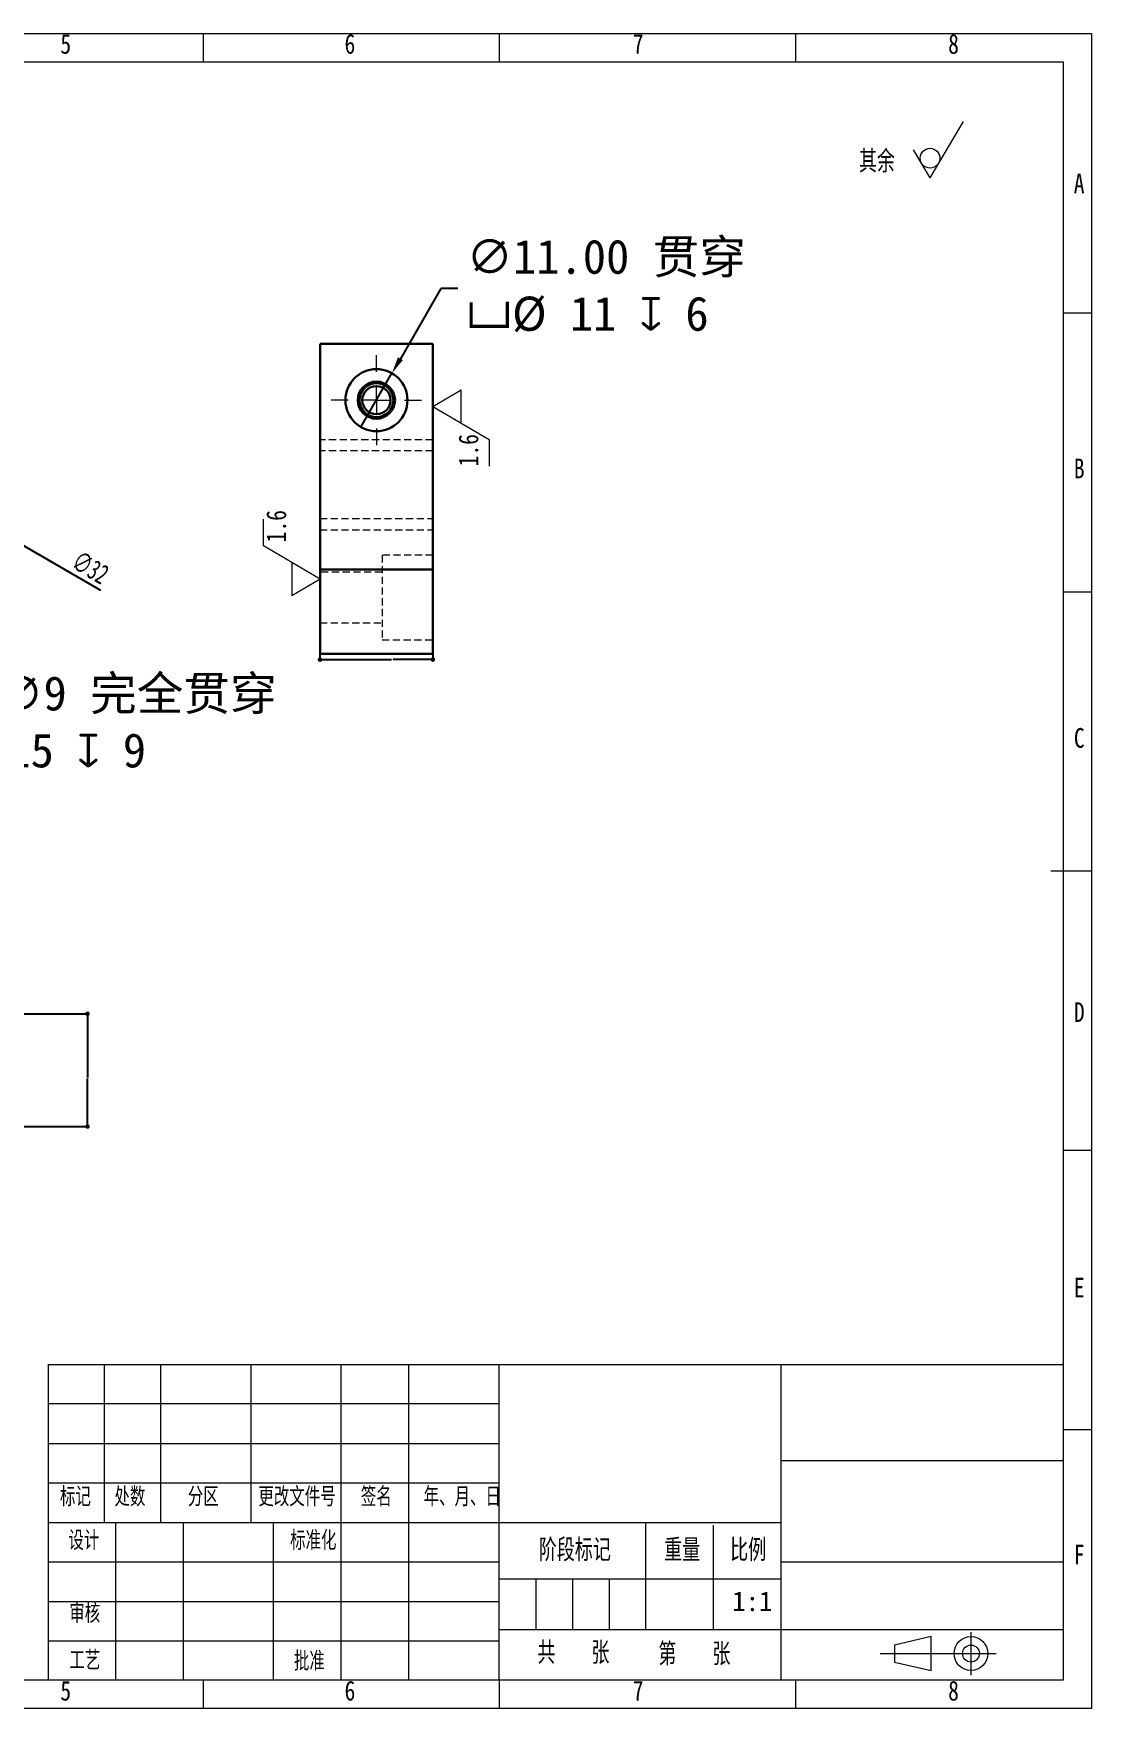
# Model space of a CAD drawing. Header units: millimetres. Extents: x -4 to 1692, y -357 to 300.
# Drawn here: x 228.7 to 416.3, y -357.5 to -60.5 of the extents above; entities that cross this region are included whole.
import ezdxf

# ---------------------------------------------------------------- set-up
doc = ezdxf.new("R2010")
doc.units = ezdxf.units.MM
doc.header["$PDSIZE"] = -1
doc.linetypes.add('HIDDEN', pattern=[1.905, 1.27, -0.635])
doc.layers.add('图形符号', color=7, linetype='Continuous', lineweight=15)
doc.styles.add('SLDTEXTSTYLE1', font='', dxfattribs={"width": 0.67})
doc.styles.add('SLDTEXTSTYLE2', font='', dxfattribs={"width": 0.8, "bigfont": 'bigfont'})
doc.styles.add('SLDTEXTSTYLE3', font='', dxfattribs={"width": 0.67})
doc.styles.add('SLDTEXTSTYLE4', font='', dxfattribs={"bigfont": 'bigfont'})
doc.styles.add('SLDTEXTSTYLE5', font='')
doc.styles.get("Standard").update_dxf_attribs({"font": ''})
doc.styles.get('SLDTEXTSTYLE1').set_extended_font_data('仿宋_GB2312')
doc.styles.get('SLDTEXTSTYLE2').set_extended_font_data('仿宋_GB2312')
doc.styles.get('SLDTEXTSTYLE3').set_extended_font_data('仿宋_GB2312')
doc.styles.get('SLDTEXTSTYLE4').set_extended_font_data('仿宋_GB2312')
doc.styles.get('SLDTEXTSTYLE5').set_extended_font_data('仿宋_GB2312')
doc.styles.get('Standard').set_extended_font_data('仿宋_GB2312')
doc.dimstyles.new('SLDDIMSTYLE0', dxfattribs={"dimtxt": 0.18, "dimasz": 0.8, "dimexe": 0, "dimexo": 0.0625, "dimgap": 0, "dimtad": 0, "dimtih": 1, "dimtoh": 1, "dimdec": 0, "dimrnd": 1e-09, "dimzin": 0, "dimdsep": 46, "dimtxsty": 'Standard', "dimblk1": 'DOT', "dimblk2": 'DOT', "dimsah": 1, "dimcen": 0.09, "dimadec": 0, "dimazin": 0, "dimtfac": 0.8, "dimtdec": 0, "dimtofl": 0, "dimtmove": 0, "dimatfit": 3, "dimldrblk": 'DOT', "dimfxl": 1, "dimfrac": 2, "dimtolj": 1, "dimtzin": 0, "dimarcsym": 0})
doc.dimstyles.new('SLDDIMSTYLE2', dxfattribs={"dimtxt": 3.5, "dimasz": 3, "dimexe": 0, "dimexo": 0.0625, "dimgap": 0.875, "dimtad": 2, "dimlfac": 2, "dimrnd": 1e-09, "dimzin": 12, "dimdsep": 46, "dimtxsty": 'SLDTEXTSTYLE1', "dimsah": 1, "dimcen": 0.09, "dimadec": 0, "dimazin": 3, "dimtfac": 1, "dimtdec": 3, "dimtofl": 0, "dimtmove": 0, "dimatfit": 3, "dimfxl": 1, "dimfrac": 2, "dimtolj": 1, "dimtzin": 12, "dimarcsym": 0})
doc.dimstyles.new('SLDDIMSTYLE4', dxfattribs={"dimtxt": 6.063368, "dimasz": 3, "dimexe": 0, "dimexo": 0.0625, "dimgap": 1.515842, "dimtad": 0, "dimtih": 1, "dimtoh": 1, "dimdec": 6, "dimrnd": 1e-09, "dimzin": 12, "dimdsep": 46, "dimtxsty": 'SLDTEXTSTYLE5', "dimblk1": 'NONE', "dimsah": 1, "dimcen": 0, "dimadec": 0, "dimazin": 3, "dimtfac": 1, "dimtdec": 3, "dimtmove": 0, "dimatfit": 3, "dimldrblk": 'NONE', "dimfxl": 1, "dimfrac": 2, "dimtolj": 1, "dimtzin": 12, "dimarcsym": 0})
doc.dimstyles.new('SLDDIMSTYLE5', dxfattribs={"dimtxt": 6.063368, "dimasz": 3, "dimexe": 0, "dimexo": 0.0625, "dimgap": 1.515842, "dimtad": 0, "dimtih": 1, "dimtoh": 1, "dimrnd": 1e-09, "dimzin": 4, "dimdsep": 46, "dimtxsty": 'SLDTEXTSTYLE5', "dimblk1": 'NONE', "dimsah": 1, "dimcen": 0, "dimadec": 0, "dimazin": 1, "dimtfac": 1, "dimtdec": 3, "dimtmove": 0, "dimatfit": 3, "dimldrblk": 'NONE', "dimfxl": 1, "dimfrac": 2, "dimtolj": 1, "dimtzin": 12, "dimarcsym": 0})

# ---------------------------------------------------------------- blocks, each defined once
blk = doc.blocks.new('SW_SFSYMBOL_0')
at = {"color": 0, "linetype": 'Continuous', "lineweight": 0}
for q in [(5.8989, 6.4995), (-2.94945, 1.49975)]:
    blk.add_line((0, -3.5), q, dxfattribs=at)
blk.add_circle((0, 0), 1.75, dxfattribs=at)
blk = doc.blocks.new('*D81')
at = {"color": 0, "linetype": 'Continuous', "lineweight": -2, "transparency": 16777216}
for p, q in [((208.1, -140.48), (208.28, -140.48)), ((208.19, -140.57), (208.19, -140.39)), ((240.65, -159.21), (217.72, -145.98))]:
    blk.add_line(p, q, dxfattribs=at)
at = {"color": 0, "linetype": 'Continuous', "transparency": 16777216}
blk.add_solid([(217.97, -145.54), (217.47, -146.41), (215.12, -144.48)], dxfattribs=at)
at = {"layer": 'Defpoints', "color": 0, "linetype": 'Continuous', "transparency": 16777216}
for p in [(201.27, -136.48), (215.12, -144.48)]:
    blk.add_point(p, dxfattribs=at)
at = {"color": 0, "linetype": 'Continuous', "lineweight": 0, "transparency": 16777216, "insert": (236.95, -152.03), "char_height": 3.5, "attachment_point": 1, "rotation": 330, "style": 'SLDTEXTSTYLE1'}
blk.add_mtext('\\A1;∅32', dxfattribs=at)
blk = doc.blocks.new('*D83')
at = {"color": 0, "linetype": 'Continuous', "lineweight": -2, "transparency": 16777216}
for p, q in [((185.95, -156.58), (190.44, -164.37)), ((201.24, -183.09), (191.94, -166.97)), ((204.24, -183.09), (201.24, -183.09))]:
    blk.add_line(p, q, dxfattribs=at)
at = {"color": 0, "linetype": 'Continuous', "transparency": 16777216}
blk.add_solid([(192.37, -166.72), (191.51, -167.22), (190.44, -164.37)], dxfattribs=at)
at = {"layer": 'Defpoints', "color": 0, "linetype": 'Continuous', "transparency": 16777216}
for p in [(185.95, -156.58), (190.44, -164.37)]:
    blk.add_point(p, dxfattribs=at)
at = {"color": 0, "linetype": 'Continuous', "lineweight": 0, "transparency": 16777216, "insert": (205.76, -174.42), "char_height": 6.0634, "attachment_point": 1, "style": 'SLDTEXTSTYLE5'}
blk.add_mtext('\\A1;2 x ∅9 完全贯穿\\P{\\fGDT;v}%%c 15 {\\fGDT;x} 9\\P', dxfattribs=at)
blk = doc.blocks.new('_NONE')
blk = doc.blocks.new('*D86')
at = {"color": 0, "linetype": 'Continuous', "lineweight": -2, "transparency": 16777216}
for p, q in [((300.97, -105.67), (293.78, -118.12)), ((303.97, -105.67), (300.97, -105.67)), ((286.77, -130.24), (292.28, -120.71))]:
    blk.add_line(p, q, dxfattribs=at)
at = {"color": 0, "linetype": 'Continuous', "transparency": 16777216}
blk.add_solid([(293.34, -117.87), (294.21, -118.37), (292.28, -120.71)], dxfattribs=at)
at = {"layer": 'Defpoints', "color": 0, "linetype": 'Continuous', "transparency": 16777216}
for p in [(292.28, -120.71), (286.77, -130.24)]:
    blk.add_point(p, dxfattribs=at)
at = {"color": 0, "linetype": 'Continuous', "lineweight": 0, "transparency": 16777216, "insert": (305.49, -97), "char_height": 6.0634, "attachment_point": 1, "style": 'SLDTEXTSTYLE5'}
blk.add_mtext('\\A1;∅11.00 贯穿\\P{\\fGDT;v}%%c 11 {\\fGDT;x} 6\\P', dxfattribs=at)
blk = doc.blocks.new('_DOT')
at = {"color": 0, "linetype": 'ByBlock', "lineweight": -2}
blk.add_line((-0.5, 0), (-1, 0), dxfattribs=at)
at = {"color": 0, "linetype": 'ByBlock', "const_width": 0.5}
blk.add_lwpolyline([(-0.25, 0, 1), (0.25, 0, 1)], format="xyb", close=True, dxfattribs=at)
blk = doc.blocks.new('*D87')
at = {"color": 0, "linetype": 'Continuous', "lineweight": -2, "transparency": 16777216}
for p, q in [((279.52, -155.54), (279.52, -171.48)), ((299.52, -155.54), (299.52, -171.48)), ((280.32, -171.48), (292.22, -171.48)), ((298.72, -171.48), (292.51, -171.48))]:
    blk.add_line(p, q, dxfattribs=at)
at = {"layer": 'Defpoints', "color": 0, "linetype": 'Continuous', "transparency": 16777216}
for p in [(279.52, -155.48), (299.52, -155.48), (299.52, -171.48)]:
    blk.add_point(p, dxfattribs=at)
at = {"color": 0, "linetype": 'Continuous', "lineweight": -2, "transparency": 16777216, "xscale": 0.8, "yscale": 0.8, "zscale": 0.8, "rotation": 180}
blk.add_blockref('_DOT', (279.52, -171.48), dxfattribs=at)
at = {"color": 0, "linetype": 'Continuous', "lineweight": -2, "transparency": 16777216, "xscale": 0.8, "yscale": 0.8, "zscale": 0.8}
blk.add_blockref('_DOT', (299.52, -171.48), dxfattribs=at)
at = {"color": 0, "linetype": 'Continuous', "lineweight": 0, "transparency": 16777216, "insert": (292.37, -171.39), "char_height": 0.18, "attachment_point": 2}
blk.add_mtext('\\A1;20', dxfattribs=at)
blk = doc.blocks.new('SW_CENTERMARKSYMBOL_5')
at = {"color": 0, "linetype": 'Continuous', "lineweight": 0}
for p, q in [((0, 5), (0, 8)), ((-5, 0), (-8, 0)), ((0, 0), (-2.5, 0)), ((0, 0), (0, 2.5)), ((0, 0), (0, -2.5)), ((0, 0), (2.5, 0)), ((5, 0), (8, 0)), ((0, -5), (0, -8))]:
    blk.add_line(p, q, dxfattribs=at)
blk = doc.blocks.new('SW_SFSYMBOL_3')
at = {"color": 0, "linetype": 'Continuous', "lineweight": 0}
for p, q in [((-9.07, 10.63), (-4.07, 13.58)), ((-4.07, 7.68), (-4.07, 13.58)), ((-9.07, 10.63), (0.93, 4.73)), ((0.93, 4.73), (0.93, 0))]:
    blk.add_line(p, q, dxfattribs=at)
at = {"color": 0, "linetype": 'Continuous', "lineweight": 0, "insert": (-4.51, 0), "char_height": 3.5, "attachment_point": 1, "rotation": 90, "style": 'SLDTEXTSTYLE2'}
blk.add_mtext('1.6', dxfattribs=at)
blk = doc.blocks.new('SW_SFSYMBOL_4')
at = {"color": 0, "linetype": 'Continuous', "lineweight": 0}
for p, q in [((-5, -0.65), (-5, 4.08)), ((5, -6.55), (-5, -0.65)), ((0, -3.6), (0, -9.49)), ((5, -6.55), (0, -9.49))]:
    blk.add_line(p, q, dxfattribs=at)
at = {"color": 0, "linetype": 'Continuous', "lineweight": 0, "insert": (-4.51, 0), "char_height": 3.5, "attachment_point": 1, "rotation": 90, "style": 'SLDTEXTSTYLE2'}
blk.add_mtext('1.6', dxfattribs=at)
blk = doc.blocks.new('*D72')
at = {"color": 0, "linetype": 'Continuous', "lineweight": -2, "transparency": 16777216}
for p, q in [((223.26, -234.27), (238.3, -234.27)), ((238.3, -235.07), (238.3, -245.55)), ((238.3, -253.47), (238.3, -245.73)), ((223.26, -254.27), (238.3, -254.27))]:
    blk.add_line(p, q, dxfattribs=at)
at = {"layer": 'Defpoints', "color": 0, "linetype": 'Continuous', "transparency": 16777216}
for p in [(223.19, -234.27), (238.3, -234.27), (223.19, -254.27)]:
    blk.add_point(p, dxfattribs=at)
at = {"color": 0, "linetype": 'Continuous', "lineweight": -2, "transparency": 16777216, "xscale": 0.8, "yscale": 0.8, "zscale": 0.8}
for p, rotation in [((238.3, -234.27), 90), ((238.3, -254.27), 270)]:
    blk.add_blockref('_DOT', p, dxfattribs=dict(at, rotation=rotation))
at = {"color": 0, "linetype": 'Continuous', "lineweight": 0, "transparency": 16777216, "insert": (238.3, -245.55), "char_height": 0.18, "attachment_point": 2}
blk.add_mtext('\\A1;20', dxfattribs=at)

msp = doc.modelspace()

# ---------------------------------------------------------------- linework, layer by layer
at = {"color": 7, "linetype": 'Continuous', "lineweight": 0}
for p, q in [((-3.7012699, -60.4613022), (416.2987301, -60.4613022)), ((258.7987301, -60.4613022), (258.7987301, -65.4613022)), ((311.2987301, -60.4613022), (311.2987301, -65.4613022)), ((363.7987301, -60.4613022), (363.7987301, -65.4613022)), ((416.2987301, -60.4613022), (416.2987301, -357.4613022)), ((411.2987304, -109.9613022), (416.2987301, -109.9613022)), ((411.2987304, -159.4613022), (416.2987301, -159.4613022)), ((411.2987304, -258.4613022), (416.2987301, -258.4613022)), ((311.2987296, -303.4612862), (231.2987282, -303.4612848)), ((411.2987304, -307.9613022), (416.2987301, -307.9613022)), ((231.2987287, -310.4612848), (311.2987296, -310.4612862)), ((231.2987292, -331.4612848), (311.2987296, -331.4612782)), ((317.7987296, -334.4612862), (317.7987296, -343.4612862)), ((324.2987296, -334.4612862), (324.2987296, -343.4612862)), ((330.7987296, -334.4612862), (330.7987296, -343.4612862)), ((231.2987305, -338.4612848), (311.2987296, -338.4612782)), ((311.2987296, -336.3659222), (311.2987296, -336.209569)), ((337.2987296, -336.3659222), (337.2987296, -336.209569)), ((361.29873, -343.4613021), (411.2987304, -343.4613021)), ((231.2987311, -345.4612848), (311.2987296, -345.4612782)), ((258.7987301, -352.4613022), (258.7987301, -357.4613022)), ((258.7987301, -352.4613022), (258.7987301, -357.4613022)), ((311.2987301, -352.4613022), (311.2987301, -357.4613022)), ((311.2987301, -352.4613022), (311.2987301, -357.4613022)), ((363.7987301, -352.4613022), (363.7987301, -357.4613022)), ((363.7987301, -352.4613022), (363.7987301, -357.4613022)), ((416.2987301, -357.4613022), (-3.7012699, -357.4613022))]:
    msp.add_line(p, q, dxfattribs=at)
at = {"color": 7, "linetype": 'Continuous', "lineweight": 15}
for p, q in [((21.2987301, -65.4613022), (411.2987304, -65.4613022)), ((411.2987304, -65.4613022), (411.2987304, -352.4613022)), ((416.2987301, -208.9613022), (409.0986709, -208.9613022)), ((231.2987296, -296.4612848), (411.2987296, -296.4612879)), ((231.2987296, -296.4612848), (231.2987296, -352.4612848)), ((241.2987296, -324.4613019), (241.2987296, -296.461285)), ((251.2987296, -324.461302), (251.2987296, -296.4612852)), ((267.2987296, -324.4613021), (267.2987296, -296.4612855)), ((283.2987296, -352.4612778), (283.2987296, -296.4612857)), ((295.2987296, -352.4612779), (295.2987296, -296.4612859)), ((311.2987296, -352.4612782), (311.2987296, -296.4612862)), ((361.29873, -352.4613022), (361.29873, -296.4612871)), ((361.2987284, -313.4613022), (411.2987304, -313.4613022)), ((231.2987296, -317.4613015), (311.2987296, -317.4613029)), ((231.2987296, -324.4613015), (311.2987296, -324.4613029)), ((243.2987296, -352.4613022), (243.2987296, -324.4612856)), ((255.2987296, -352.4613022), (255.2987296, -324.4612856)), ((271.2987296, -352.4613022), (271.2987296, -324.4613022)), ((311.2987296, -324.4613029), (361.2987296, -324.4613029)), ((337.2987296, -343.4613021), (337.2987296, -324.4613029)), ((349.2987296, -343.4613021), (349.2987296, -324.9303457)), ((361.2987297, -331.4613022), (411.2987305, -331.4613022)), ((311.2987292, -334.4613022), (361.29873, -334.4613022)), ((311.2987292, -343.4613021), (361.29873, -343.4613021)), ((387.8544209, -344.7199328), (381.3544209, -346.2199328)), ((381.3544209, -346.2199328), (381.3544209, -349.2199328)), ((387.8544209, -350.7199328), (387.8544209, -344.7199328)), ((381.3544209, -349.2199328), (387.8544209, -350.7199328)), ((411.2987304, -352.4613022), (21.2987301, -352.4613022))]:
    msp.add_line(p, q, dxfattribs=at)
at = {"color": 7, "linetype": 'Continuous', "lineweight": 30}
for p, q in [((299.5231723, -115.4763044), (279.5231727, -115.4763044)), ((279.5231727, -115.4763044), (279.5231727, -155.4763044)), ((299.5231723, -115.4763044), (299.5231723, -155.4763044)), ((279.5231727, -155.4763044), (299.5231723, -155.4763044)), ((279.5231727, -170.4763041), (279.5231727, -155.4763044)), ((299.5231723, -170.4763041), (299.5231723, -155.4763044)), ((279.5231727, -170.4763041), (299.5231723, -170.4763041))]:
    msp.add_line(p, q, dxfattribs=at)
at = {"color": 7, "linetype": 'HIDDEN', "lineweight": 0}
for p, q in [((299.5231723, -132.5390504), (279.5231727, -132.5390504)), ((299.5231723, -134.4763047), (279.5231727, -134.4763047)), ((279.5231727, -146.4763048), (299.5231723, -146.4763048)), ((279.5231727, -148.4763052), (299.5231723, -148.4763052)), ((290.5231726, -152.976305), (290.5231726, -167.9763046)), ((299.5231723, -152.976305), (290.5231726, -152.976305)), ((290.5231726, -155.9763045), (279.5231727, -155.9763045)), ((279.5231727, -164.9763041), (290.5231726, -164.9763041)), ((290.5231726, -167.9763046), (299.5231723, -167.9763046))]:
    msp.add_line(p, q, dxfattribs=at)
at = {"color": 7, "linetype": 'Continuous', "lineweight": 30}
for radius in [5.5, 3.3, 3, 2.5]:
    msp.add_circle((289.5231725, -125.4763048), radius, dxfattribs=at)
at = {"color": 7, "linetype": 'Continuous', "lineweight": 0}
msp.add_arc((289.5231725, -125.4763048), 3, 255, 195, dxfattribs=at)
at = {"layer": '图形符号'}
for p, q in [((394.9294324, -343.9216785), (394.9294324, -351.5415167)), ((378.8450554, -347.7199328), (399.3995922, -347.7199328))]:
    msp.add_line(p, q, dxfattribs=at)
for radius in [3, 1.5]:
    msp.add_circle((394.9294324, -347.7199328), radius, dxfattribs=at)

# ---------------------------------------------------------------- block references
at = {"color": 7, "linetype": 'Continuous', "lineweight": 0}
for name, p in [('SW_SFSYMBOL_0', (387.6836263, -82.5700078)), ('SW_CENTERMARKSYMBOL_5', (289.5231725, -125.4763048)), ('SW_SFSYMBOL_3', (308.5957019, -137.2000483)), ('SW_SFSYMBOL_4', (274.5234227, -150.6738697))]:
    msp.add_blockref(name, p, dxfattribs=at)

# ---------------------------------------------------------------- texts
for s, insert, char_height, attachment_point, style in [('5', (233.4881058, -60.555861), 3.5, 1, 'SLDTEXTSTYLE2'), ('6', (283.8763853, -60.5516361), 3.5, 1, 'SLDTEXTSTYLE2'), ('7', (334.9772613, -60.5516361), 3.5, 1, 'SLDTEXTSTYLE2'), ('8', (390.8870964, -60.5600858), 3.5, 1, 'SLDTEXTSTYLE2'), ('其余', (375.057642, -81.2290436), 3.5, 1, 'SLDTEXTSTYLE1'), ('A', (413.1538248, -85.288145), 3.5, 1, 'SLDTEXTSTYLE2'), ('B', (413.1707242, -135.8385), 3.5, 1, 'SLDTEXTSTYLE2'), ('C', (413.1791739, -183.6131273), 3.5, 1, 'SLDTEXTSTYLE2'), ('D', (413.1791739, -232.2306125), 3.5, 1, 'SLDTEXTSTYLE2'), ('E', (413.174949, -281.0804645), 3.5, 1, 'SLDTEXTSTYLE2'), ('标记', (233.4231216, -318.2912981), 3, 1, 'SLDTEXTSTYLE3'), ('处数', (243.0773246, -318.2912981), 3, 1, 'SLDTEXTSTYLE3'), ('分区', (256.0739978, -318.2912981), 3, 1, 'SLDTEXTSTYLE3'), (' 更改文件号', (267.2307468, -318.2912981), 3, 1, 'SLDTEXTSTYLE3'), ('签名', (286.7570004, -318.2912981), 3, 1, 'SLDTEXTSTYLE3'), ('年、月、日', (297.8970989, -318.2912981), 3, 1, 'SLDTEXTSTYLE1'), ('设计', (234.9244944, -326.0398827), 3, 1, 'SLDTEXTSTYLE3'), ('标准化', (274.2168402, -326.0398827), 3, 1, 'SLDTEXTSTYLE1'), ('阶段标记', (318.3021409, -327.4653502), 3.5, 1, 'SLDTEXTSTYLE3'), ('重量', (340.5312567, -327.4653502), 3.5, 1, 'SLDTEXTSTYLE3'), ('比例', (352.2374924, -327.4653502), 3.5, 1, 'SLDTEXTSTYLE3'), ('F', (413.1622745, -328.4199887), 3.5, 1, 'SLDTEXTSTYLE2'), ('审核', (235.0744942, -338.957753), 3, 1, 'SLDTEXTSTYLE3'), ('1:1', (356.1638838, -336.6995016), 3.5, 2, 'SLDTEXTSTYLE4'), ('工艺', (235.0869941, -347.2867116), 3, 1, 'SLDTEXTSTYLE3'), ('批准', (274.8926735, -347.4353213), 3, 1, 'SLDTEXTSTYLE3'), ('共    张', (318.0618993, -345.6845391), 3.5, 1, 'SLDTEXTSTYLE3'), ('第    张', (339.5076924, -345.9147139), 3.5, 1, 'SLDTEXTSTYLE3'), ('5', (233.4881058, -352.555861), 3.5, 1, 'SLDTEXTSTYLE2'), ('6', (283.8763853, -352.5516361), 3.5, 1, 'SLDTEXTSTYLE2'), ('7', (334.9772613, -352.5516361), 3.5, 1, 'SLDTEXTSTYLE2'), ('8', (390.8870964, -352.5516361), 3.5, 1, 'SLDTEXTSTYLE2')]:
    msp.add_mtext(s, dxfattribs=dict(at, insert=insert, char_height=char_height, attachment_point=attachment_point, style=style))

# ---------------------------------------------------------------- dimensions: what is measured, and where the dimension line sits
for p1, p2, text, dimstyle, picture, middle in [((286.7708762, -130.238118), (292.2754689, -120.7144916), '<> 贯穿\\P{\\fGDT;v}%%c 11 {\\fGDT;x} 6\\P', 'SLDDIMSTYLE5', '*D86', (333.0804887, -105.6727221)), ((185.9461019, -156.5782401), (190.4428083, -164.3743694), '2 x <> 完全贯穿\\P{\\fGDT;v}%%c 15 {\\fGDT;x} 9\\P', 'SLDDIMSTYLE4', '*D83', (241.9608476, -183.0935876))]:
    dim = msp.add_diameter_dim_2p(p1=p1, p2=p2, text=text, dimstyle=dimstyle, dxfattribs=at)
    dim.commit()
    dim.dimension.update_dxf_attribs({"geometry": picture, "text_midpoint": middle, "dimtype": 163})
dim = msp.add_diameter_dim_2p(p1=(201.2662519, -136.4763048), p2=(215.1226583, -144.4763048), dimstyle='SLDDIMSTYLE2', dxfattribs=at)
dim.commit()
dim.dimension.update_dxf_attribs({"geometry": '*D81', "text_midpoint": (237.3301447, -157.297803), "dimtype": 163})
dim = msp.add_linear_dim(base=(299.5231725, -171.4763048), p1=(279.5231725, -155.4763048), p2=(299.5231725, -155.4763048), dimstyle='SLDDIMSTYLE0', dxfattribs=at)
dim.commit()
dim.dimension.update_dxf_attribs({"geometry": '*D87', "text_midpoint": (292.3685688, -171.4763048), "dimtype": 160})
dim = msp.add_linear_dim(base=(238.2982795, -234.2659025), p1=(223.1944551, -254.2659025), p2=(223.1944551, -234.2659025), angle=90, dimstyle='SLDDIMSTYLE0', dxfattribs=at)
dim.commit()
dim.dimension.update_dxf_attribs({"geometry": '*D72', "text_midpoint": (238.2982795, -245.6433733), "dimtype": 160})

doc.saveas('drawing.dxf')
